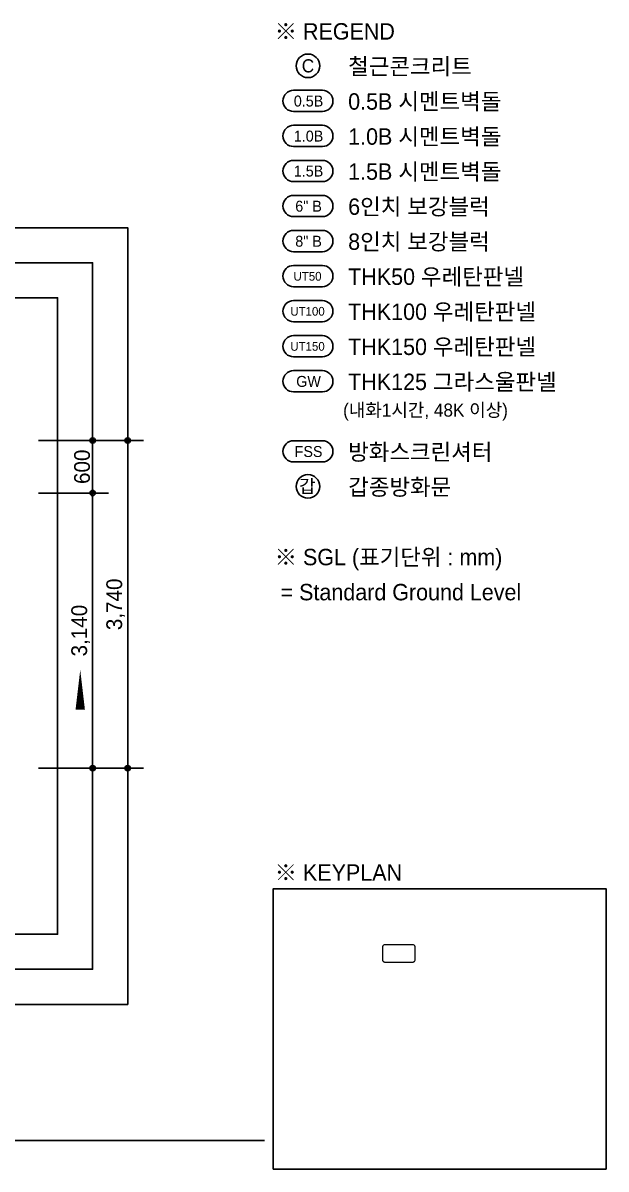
# Model space of a CAD drawing. Header units: millimetres. Extents: x 252711992 to 505989238, y 504776675 to 1009617600.
# Drawn here: x 252745433 to 252752092, y 504818012 to 504831094 of the extents above; entities that cross this region are included whole.
import ezdxf
from ezdxf.enums import TextEntityAlignment as Align

# ---------------------------------------------------------------- set-up
doc = ezdxf.new("R2010")
doc.units = ezdxf.units.MM
doc.linetypes.add('사무실2종$0$ACAD_ISO04W100', pattern=[30, 24, -3, 0, -3])
for name, color, linetype in [('$ZCDB_AUDIT_GENERATED_600D18', 7, 'Continuous'), ('4A.TEC TEXT', 7, 'Continuous'), ('4A.TEC TEXT 2', 3, 'Continuous'), ('4A.TEC 심볼', 7, 'Continuous'), ('SYM', 1, 'Continuous')]:
    doc.layers.add(name, color=color, linetype=linetype)
doc.layers.add('DEFPOINT', color=135, linetype='Continuous', plot=False)
doc.styles.add('나눔고딕', font='')
doc.styles.add('돋움', font='')
doc.styles.get('나눔고딕').set_extended_font_data('Dotum')
doc.styles.get('돋움').set_extended_font_data('Dotum')
doc.dimstyles.new('DIM_600(외부치수)', dxfattribs={"dimscale": 400, "dimtxt": 3.3, "dimasz": 1, "dimexe": 2, "dimexo": 2, "dimgap": 1, "dimtad": 1, "dimdec": 0, "dimdsep": 46, "dimlunit": 6, "dimtxsty": '나눔고딕', "dimblk1": 'DIMDOT', "dimblk2": 'DIMDOT', "dimsah": 1, "dimcen": 2.5, "dimdle": 1.5, "dimclrd": 8, "dimclre": 8, "dimclrt": 3, "dimadec": 0, "dimazin": 0, "dimtfac": 1, "dimtdec": 0, "dimtix": 1, "dimtmove": 2, "dimatfit": 3, "dimldrblk": 'DIMDOT', "dimfxl": 1, "dimtvp": 1, "dimtolj": 1, "dimtzin": 0, "dimarcsym": 0})

# ---------------------------------------------------------------- blocks, each defined once
blk = doc.blocks.new('DIMDOT')
at = {"color": 0}
blk.add_line((-2, 0), (2, 0), dxfattribs=at)
for radius in [0.5, 0.25]:
    blk.add_circle((0, 0), radius, dxfattribs=at)
blk = doc.blocks.new('*D800')
at = {"layer": '$ZCDB_AUDIT_GENERATED_600D18', "color": 8, "lineweight": -2, "transparency": 16777216}
for p, q in [((252745609, 504826328), (252746809, 504826328)), ((252746629, 504826268), (252746629, 504822648)), ((252745609, 504822588), (252746809, 504822588))]:
    blk.add_line(p, q, dxfattribs=at)
at = {"layer": 'Defpoints', "color": 0, "transparency": 16777216}
for p in [(252745429, 504826328, 0), (252745429, 504822588, 0), (252746629, 504822588)]:
    blk.add_point(p, dxfattribs=at)
at = {"layer": '$ZCDB_AUDIT_GENERATED_600D18', "color": 8, "lineweight": -2, "transparency": 16777216, "xscale": 60, "yscale": 60, "zscale": 60}
for p, rotation in [((252746629, 504826328), 90), ((252746629, 504822588), 270)]:
    blk.add_blockref('DIMDOT', p, dxfattribs=dict(at, rotation=rotation))
at = {"layer": '$ZCDB_AUDIT_GENERATED_600D18', "color": 3, "transparency": 16777216, "insert": (252746492, 504824458), "char_height": 180, "attachment_point": 5, "rotation": 90, "style": '나눔고딕'}
blk.add_mtext('\\A1;3,740', dxfattribs=at)
blk = doc.blocks.new('*D801')
at = {"layer": '$ZCDB_AUDIT_GENERATED_600D18', "color": 8, "lineweight": -2, "transparency": 16777216}
for p, q in [((252745609, 504826328), (252746409, 504826328)), ((252746229, 504826268), (252746229, 504825788)), ((252745609, 504825728), (252746409, 504825728))]:
    blk.add_line(p, q, dxfattribs=at)
at = {"layer": 'Defpoints', "color": 0, "transparency": 16777216}
for p in [(252745429, 504826328, 0), (252745429, 504825728, 0), (252746229, 504825728)]:
    blk.add_point(p, dxfattribs=at)
at = {"layer": '$ZCDB_AUDIT_GENERATED_600D18', "color": 8, "lineweight": -2, "transparency": 16777216, "xscale": 60, "yscale": 60, "zscale": 60}
for p, rotation in [((252746229, 504826328), 90), ((252746229, 504825728), 270)]:
    blk.add_blockref('DIMDOT', p, dxfattribs=dict(at, rotation=rotation))
at = {"layer": '$ZCDB_AUDIT_GENERATED_600D18', "color": 3, "transparency": 16777216, "insert": (252746109, 504826028), "char_height": 180, "attachment_point": 5, "rotation": 90, "style": '나눔고딕'}
blk.add_mtext('\\A1;600', dxfattribs=at)
blk = doc.blocks.new('*D802')
at = {"layer": '$ZCDB_AUDIT_GENERATED_600D18', "color": 8, "lineweight": -2, "transparency": 16777216}
for p, q in [((252745609, 504825728), (252746409, 504825728)), ((252746229, 504822648), (252746229, 504825668)), ((252745609, 504822588), (252746409, 504822588))]:
    blk.add_line(p, q, dxfattribs=at)
at = {"layer": 'Defpoints', "color": 0, "transparency": 16777216}
for p in [(252745429, 504825728, 0), (252746229, 504825728), (252745429, 504822588, 0)]:
    blk.add_point(p, dxfattribs=at)
at = {"layer": '$ZCDB_AUDIT_GENERATED_600D18', "color": 8, "lineweight": -2, "transparency": 16777216, "xscale": 60, "yscale": 60, "zscale": 60}
for p, rotation in [((252746229, 504825728), 90), ((252746229, 504822588), 270)]:
    blk.add_blockref('DIMDOT', p, dxfattribs=dict(at, rotation=rotation))
at = {"layer": '$ZCDB_AUDIT_GENERATED_600D18', "color": 3, "transparency": 16777216, "insert": (252746092, 504824158), "char_height": 180, "attachment_point": 5, "rotation": 90, "style": '나눔고딕'}
blk.add_mtext('\\A1;3,140', dxfattribs=at)

msp = doc.modelspace()

# ---------------------------------------------------------------- linework, layer by layer
at = {"layer": '4A.TEC 심볼'}
for points in [[(252748852.08, 504830325.48), (252748522.86, 504830325.48, 1), (252748522.86, 504830083.07), (252748852.08, 504830083.07, 1)], [(252748852.08, 504829925.48), (252748522.86, 504829925.48, 1), (252748522.86, 504829683.07), (252748852.08, 504829683.07, 1)], [(252748852.08, 504829525.48), (252748522.86, 504829525.48, 1), (252748522.86, 504829283.07), (252748852.08, 504829283.07, 1)], [(252748852.08, 504829125.48), (252748522.86, 504829125.48, 1), (252748522.86, 504828883.07), (252748852.08, 504828883.07, 1)], [(252748852.08, 504828725.48), (252748522.86, 504828725.48, 1), (252748522.86, 504828483.07), (252748852.08, 504828483.07, 1)], [(252748852.08, 504828325.48), (252748522.86, 504828325.48, 1), (252748522.86, 504828083.07), (252748852.08, 504828083.07, 1)], [(252748852.08, 504827925.48), (252748522.86, 504827925.48, 1), (252748522.86, 504827683.07), (252748852.08, 504827683.07, 1)], [(252748852.08, 504827525.48), (252748522.86, 504827525.48, 1), (252748522.86, 504827283.07), (252748852.08, 504827283.07, 1)], [(252748852.08, 504827125.48), (252748522.86, 504827125.48, 1), (252748522.86, 504826883.07), (252748852.08, 504826883.07, 1)], [(252748852.08, 504826325.48), (252748522.86, 504826325.48, 1), (252748522.86, 504826083.07), (252748852.08, 504826083.07, 1)]]:
    msp.add_lwpolyline(points, format="xyb", close=True, dxfattribs=at)
for centre in [(252748687.47, 504830604.27), (252748687.47, 504825804.27)]:
    msp.add_circle(centre, 134.66, dxfattribs=at)
at = {"layer": 'DEFPOINT'}
msp.add_line((252748191.54, 504818337.29, 3333.33), (252711991.54, 504818337.29, 3333.33), dxfattribs=at)
at = {"layer": 'DEFPOINT', "elevation": 3333.33}
for points in [[(252732454.04, 504828757.16), (252746629.04, 504828757.16), (252746629.04, 504819892.16), (252732454.04, 504819892.16)], [(252732854.04, 504828357.16), (252746229.04, 504828357.16), (252746229.04, 504820292.16), (252732854.04, 504820292.16)], [(252733254.04, 504827957.16), (252745829.04, 504827957.16), (252745829.04, 504820692.16), (252733254.04, 504820692.16)]]:
    msp.add_lwpolyline(points, close=True, dxfattribs=at)
at = {"layer": 'SYM'}
msp.add_lwpolyline([(252746087.23, 504823709.99, 0, 106.74, 0), (252746087.23, 504823257.12, 0, 0, 0), (252744774.28, 504823257.12, 0, 0, 0)], format="xyseb", dxfattribs=at)

# ---------------------------------------------------------------- texts
at = {"layer": '4A.TEC TEXT', "style": '돋움'}
for s, p in [('C', (252748687.47, 504830604.27)), ('갑', (252748681.23, 504825806.22))]:
    msp.add_text(s, height=150, dxfattribs=at).set_placement(p, align=Align.MIDDLE_CENTER)
for s, height, p in [('0.5B', 125, (252748694.35, 504830202.35)), ('1.0B', 125, (252748694.35, 504829802.35)), ('1.5B', 125, (252748694.35, 504829402.35)), ('6" B', 125, (252748694.35, 504829002.35)), ('8" B', 125, (252748694.35, 504828602.35)), ('UT50', 100, (252748682.46, 504828202.35)), ('UT100', 100, (252748682.46, 504827802.35)), ('UT150', 100, (252748682.46, 504827402.35)), ('GW', 125, (252748694.35, 504827002.35)), ('FSS', 125, (252748694.35, 504826202.35))]:
    msp.add_text(s, height=height, dxfattribs=at).set_placement(p, align=Align.MIDDLE)
at = {"layer": '4A.TEC TEXT 2', "color": 3, "style": '나눔고딕'}
for s, height, p in [('※ REGEND', 187.5, (252748306.79, 504830847.49)), ('철근콘크리트', 187.5, (252749146.74, 504830447.5)), ('0.5B 시멘트벽돌', 187.5, (252749146.74, 504830047.51)), ('1.0B 시멘트벽돌', 187.5, (252749146.74, 504829647.51)), ('1.5B 시멘트벽돌', 187.5, (252749146.74, 504829247.51)), ('6인치 보강블럭', 187.5, (252749146.74, 504828847.51)), ('8인치 보강블럭', 187.5, (252749146.74, 504828447.51)), ('THK50 우레탄판넬', 187.5, (252749146.74, 504828047.51)), ('THK100 우레탄판넬', 187.5, (252749146.74, 504827647.51)), ('THK150 우레탄판넬', 187.5, (252749146.74, 504827247.51)), ('THK125 그라스울판넬', 187.5, (252749146.74, 504826847.51)), ('(내화1시간, 48K 이상)', 150, (252749088.64, 504826555.15)), ('방화스크린셔터', 187.5, (252749146.74, 504826047.51)), ('갑종방화문', 187.5, (252749146.74, 504825647.51)), ('※ SGL (표기단위 : mm)', 187.5, (252748306.79, 504824847.49)), (' = Standard Ground Level', 187.5, (252748306.79, 504824447.49)), ('※ KEYPLAN', 187.5, (252748306.79, 504821247.49))]:
    msp.add_text(s, height=height, dxfattribs=at).set_placement(p, align=Align.BOTTOM_LEFT)

# ---------------------------------------------------------------- dimensions: what is measured, and where the dimension line sits
at = {"layer": '$ZCDB_AUDIT_GENERATED_600D18'}
for base, p1, p2, angle, picture, middle in [((252746629.04, 504822588.18, -4999.55), (252745429.04, 504826328.18, -4999.55), (252745429.04, 504822588.18, -4999.55), 270, '*D800', (252746491.58, 504824458.18, -4999.55)), ((252746229.04, 504825728.18, -4999.55), (252745429.04, 504826328.18, -4999.55), (252745429.04, 504825728.18, -4999.55), 270, '*D801', (252746108.92, 504826028.18, -4999.55)), ((252746229.04, 504825728.18, -4999.55), (252745429.04, 504822588.18, -4999.55), (252745429.04, 504825728.18, -4999.55), 90, '*D802', (252746091.58, 504824158.18, -4999.55))]:
    dim = msp.add_linear_dim(base=base, p1=p1, p2=p2, angle=angle, dimstyle='DIM_600(외부치수)', override={"dimscale": 300, "dimtxt": 0.6, "dimasz": 0.2, "dimexe": 0.6, "dimexo": 0.6, "dimgap": 0.1, "dimdec": 1, "dimblk1": 'DIMDOT', "dimblk2": 'DIMDOT', "dimdle": 0.5}, dxfattribs=at)
    dim.commit()
    dim.dimension.update_dxf_attribs({"geometry": picture, "text_midpoint": middle})

# ---------------------------------------------------------------- wipeouts: each hides what was drawn before it
msp.add_wipeout([(252748291.54, 504821212.29), (252752091.54, 504821212.29), (252752091.54, 504818012.29), (252748291.54, 504818012.29)]).translate(0, 0, 3333.33).dxf.layer = 'DEFPOINT'

# ---------------------------------------------------------------- next in the draw order: linework, layer by layer
at = {"elevation": 3333.33}
msp.add_lwpolyline([(252748291.54, 504818012.29), (252752091.54, 504818012.29), (252752091.54, 504821212.29), (252748291.54, 504821212.29)], close=True, dxfattribs=at)
at = {"color": 10, "linetype": '사무실2종$0$ACAD_ISO04W100', "ltscale": 3, "const_width": 15}
msp.add_lwpolyline([(252749569.63, 504820372.61), (252749880.32, 504820372.61, 0.41421356), (252749910.32, 504820402.61), (252749910.32, 504820545.33, 0.41421356), (252749880.32, 504820575.33), (252749569.63, 504820575.33, 0.41421356), (252749539.63, 504820545.33), (252749539.63, 504820402.61, 0.41421356)], format="xyb", close=True, dxfattribs=at)

doc.saveas('drawing.dxf')
